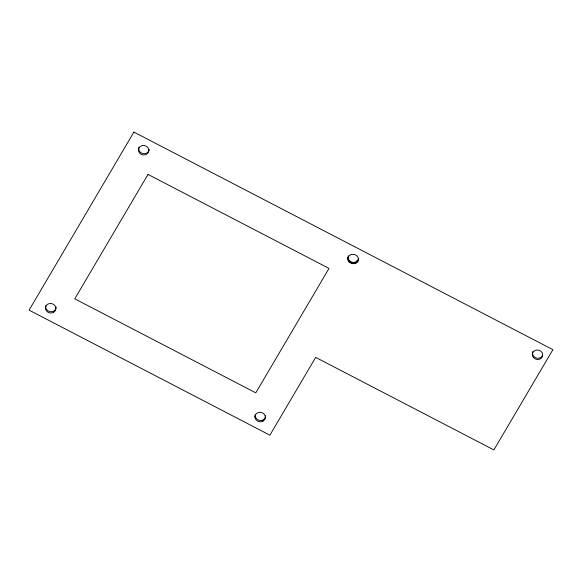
<?xml version="1.0" encoding="UTF-8"?>
<svg xmlns="http://www.w3.org/2000/svg" width="582" height="582" viewBox="0 0 582 582"><rect width="100%" height="100%" fill="white"/><g stroke="black" fill="none" stroke-linecap="round" stroke-linejoin="round"><path stroke-width="0.87" d="M254.938 417.032L255.214 415.737A5.231 4.758 12 0 1 255.338 414.5M262.918 421.172A5.231 4.758 12 0 0 262.969 413.125A5.231 4.758 12 0 0 254.981 416.203A5.231 4.758 12 0 0 261.682 421.652L262.918 421.172L263.195 419.884A5.231 4.758 12 0 0 265.632 415.752M357.995 260.925L358.592 258.437C358.701 267.203 344.231 263.631 348.56 255.818M347.985 259.557L348.232 257.018M348.371 260.765L348.262 258.262M349.069 261.856L349.346 260.569L348.64 259.477M350.051 262.758L350.328 261.464L349.346 260.569M351.244 263.399L351.521 262.111L350.328 261.464M352.568 263.741L352.845 262.453L355.507 262.176L358.272 259.63M353.929 263.762L354.205 262.475M355.231 263.464L355.507 262.176M356.395 262.86L356.671 261.565M357.341 261.995L357.617 260.7M347.956 258.306C348.764 252.137 359.079 253.628 358.323 259.725M263.195 419.884L261.958 420.357A5.231 4.758 12 0 1 255.44 416.974L255.214 415.737M351.521 262.111L352.845 262.453M149.123 149.319A5.231 4.758 12 0 1 143.012 153.604A5.231 4.758 12 0 1 138.938 147.326M56.127 306.954A5.231 4.758 12 0 1 53.69 311.094L52.453 311.566A5.231 4.758 12 0 1 45.934 308.184L45.709 306.947A5.231 4.758 12 0 1 45.833 305.71M542.642 355.347A5.231 4.758 12 0 1 537.23 358.192L535.913 357.857A5.231 4.758 12 0 1 532.908 351.579M133.896 132.078L29.1 310.141L269.888 435.183L315.677 357.377L493.892 449.922L552.9 349.658L133.896 132.078M148.003 174.418L74.772 298.842L255.782 392.843L329.012 268.411L148.003 174.418M53.42 312.381L52.184 312.861A5.231 4.758 12 0 1 45.483 307.405A5.231 4.758 12 0 1 53.471 304.328A5.231 4.758 12 0 1 53.42 312.381M148.846 150.614L148.723 149.363A5.231 4.758 12 0 0 140.458 146.329A5.231 4.758 12 0 0 141.237 154.375A5.231 4.758 12 0 0 148.846 150.614M533.454 357.617A5.231 4.758 12 0 0 542.366 356.642A5.231 4.758 12 0 0 536.684 350.008A5.231 4.758 12 0 0 533.454 357.617"/></g></svg>
